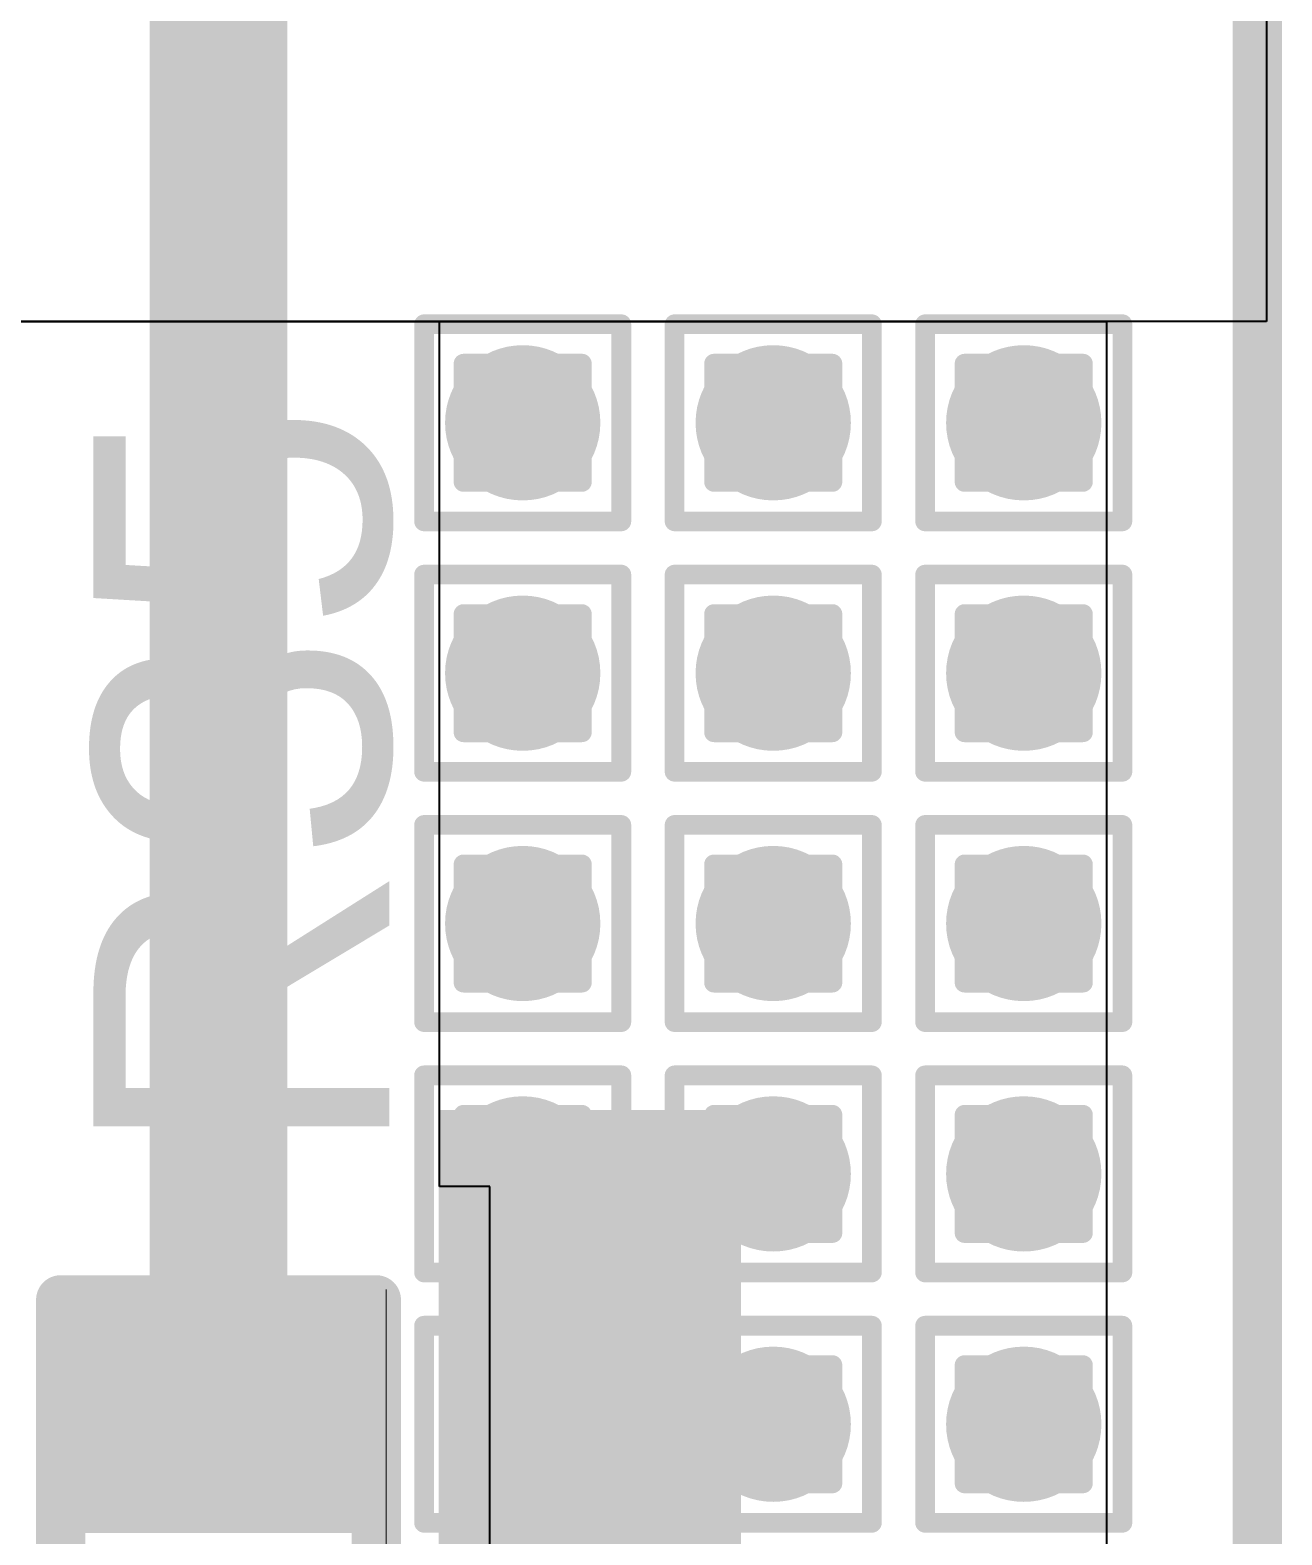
# Model space of a CAD drawing. Header units: inches. Extents: x -12 to 5357, y -8 to 5291.
# Drawn here: x 42.84 to 46.064, y 35.183 to 39.061 of the extents above; entities that cross this region are included whole.
import ezdxf

# ---------------------------------------------------------------- set-up
doc = ezdxf.new("R2010")
doc.units = ezdxf.units.IN
for name, color, linetype in [('Board Outline', 216, 'Continuous'), ('Bottom Layer', 5, 'Continuous'), ('Drill Drawing', 1, 'Continuous'), ('Ground', 16, 'Continuous'), ('Multi-Layer', 9, 'Continuous'), ('Power', 76, 'Continuous'), ('Top Layer', 1, 'Continuous'), ('Top Overlay', 2, 'Continuous'), ('Top Paste', 8, 'Continuous'), ('Top Solder', 216, 'Continuous'), ('Via Holes', 16, 'Continuous')]:
    doc.layers.add(name, color=color, linetype=linetype)
doc.styles.add('Arial', font='', dxfattribs={"height": 0.2})
doc.styles.get('Arial').set_extended_font_data('Arial')

# ---------------------------------------------------------------- blocks, each defined once
blk = doc.blocks.new('R___0402_34')
at = {"layer": 'Top Layer'}
for points in [[(-0.6985, -0.3175), (-0.6985, 0.3175), (-0.2413, 0.3175), (-0.2413, -0.3175)], [(0.2413, -0.3175), (0.2413, 0.3175), (0.6985, 0.3175), (0.6985, -0.3175)]]:
    blk.add_hatch(color=1, dxfattribs=at).paths.add_polyline_path(points)
at = {"layer": 'Top Paste'}
for points in [[(-0.6985, -0.3175), (-0.6985, 0.3175), (-0.2413, 0.3175), (-0.2413, -0.3175)], [(0.2413, -0.3175), (0.2413, 0.3175), (0.6985, 0.3175), (0.6985, -0.3175)]]:
    blk.add_hatch(color=8, dxfattribs=at).paths.add_polyline_path(points)
at = {"layer": 'Top Solder'}
for points in [[(-0.7535, -0.3725), (-0.7535, 0.3725), (-0.1863, 0.3725), (-0.1863, -0.3725)], [(0.1863, -0.3725), (0.1863, 0.3725), (0.7535, 0.3725), (0.7535, -0.3725)]]:
    blk.add_hatch(color=216, dxfattribs=at).paths.add_polyline_path(points)
at = {"layer": 'Top Overlay'}
for points, const_width in [([(-0.7874, 0.4064), (0.7874, 0.4064)], 0.127), ([(-0.7874, 0.4064), (-0.7874, -0.4064)], 0.127), ([(0.7874, 0.4064), (0.7874, -0.4064)], 0.127), ([(-0.7874, -0.4064), (0.7874, -0.4064)], 0.127), ([(-0.8128, -0.4318), (0.8128, -0.4318)], 0.00323)]:
    blk.add_lwpolyline(points, dxfattribs=dict(at, const_width=const_width))
for points, const_width in [([(-0.8191, 0.4064, 1), (-0.7556, 0.4064, 1)], 0.0635), ([(-0.8191, 0.4064, 1), (-0.7556, 0.4064, 1)], 0.0635), ([(0.7556, 0.4064, 1), (0.8191, 0.4064, 1)], 0.0635), ([(0.7556, 0.4064, 1), (0.8191, 0.4064, 1)], 0.0635), ([(-0.8191, -0.4064, 1), (-0.7556, -0.4064, 1)], 0.0635), ([(-0.8191, -0.4064, 1), (-0.7556, -0.4064, 1)], 0.0635), ([(0.7556, -0.4064, 1), (0.8191, -0.4064, 1)], 0.0635), ([(0.7556, -0.4064, 1), (0.8191, -0.4064, 1)], 0.0635), ([(-0.8136, -0.4318, 1), (-0.812, -0.4318, 1)], 0.00161), ([(0.812, -0.4318, 1), (0.8136, -0.4318, 1)], 0.00161)]:
    blk.add_lwpolyline(points, format="xyb", close=True, dxfattribs=dict(at, const_width=const_width))

msp = doc.modelspace()

# ---------------------------------------------------------------- hatches: boundary and pattern name
at = {"layer": 'Bottom Layer'}
h = msp.add_hatch(color=5, dxfattribs=at)
edge = h.paths.add_edge_path()
edge.add_arc((44.1084, 38.0492), 0.2, 0, 360)
h = msp.add_hatch(color=5, dxfattribs=at)
edge = h.paths.add_edge_path()
edge.add_arc((44.7536, 38.0492), 0.2, 0, 360)
h = msp.add_hatch(color=5, dxfattribs=at)
edge = h.paths.add_edge_path()
edge.add_arc((45.3988, 38.0492), 0.2, 0, 360)
h = msp.add_hatch(color=5, dxfattribs=at)
edge = h.paths.add_edge_path()
edge.add_arc((44.1084, 37.404), 0.2, 0, 360)
h = msp.add_hatch(color=5, dxfattribs=at)
edge = h.paths.add_edge_path()
edge.add_arc((44.7536, 37.404), 0.2, 0, 360)
h = msp.add_hatch(color=5, dxfattribs=at)
edge = h.paths.add_edge_path()
edge.add_arc((45.3988, 37.404), 0.2, 0, 360)
h = msp.add_hatch(color=5, dxfattribs=at)
edge = h.paths.add_edge_path()
edge.add_arc((44.1084, 36.7589), 0.2, 0, 360)
h = msp.add_hatch(color=5, dxfattribs=at)
edge = h.paths.add_edge_path()
edge.add_arc((44.7536, 36.7589), 0.2, 0, 360)
h = msp.add_hatch(color=5, dxfattribs=at)
edge = h.paths.add_edge_path()
edge.add_arc((45.3988, 36.7589), 0.2, 0, 360)
h = msp.add_hatch(color=5, dxfattribs=at)
edge = h.paths.add_edge_path()
edge.add_arc((44.1084, 36.1137), 0.2, 0, 360)
h = msp.add_hatch(color=5, dxfattribs=at)
edge = h.paths.add_edge_path()
edge.add_arc((44.7536, 36.1137), 0.2, 0, 360)
h = msp.add_hatch(color=5, dxfattribs=at)
edge = h.paths.add_edge_path()
edge.add_arc((45.3988, 36.1137), 0.2, 0, 360)
h = msp.add_hatch(color=5, dxfattribs=at)
edge = h.paths.add_edge_path()
edge.add_arc((44.1084, 35.4686), 0.2, 0, 360)
h = msp.add_hatch(color=5, dxfattribs=at)
edge = h.paths.add_edge_path()
edge.add_arc((44.7536, 35.4686), 0.2, 0, 360)
h = msp.add_hatch(color=5, dxfattribs=at)
edge = h.paths.add_edge_path()
edge.add_arc((45.3988, 35.4686), 0.2, 0, 360)
at = {"layer": 'Ground'}
h = msp.add_hatch(color=16, dxfattribs=at)
edge = h.paths.add_edge_path()
edge.add_arc((44.1084, 38.0492), 0.2, 0, 360)
h = msp.add_hatch(color=16, dxfattribs=at)
edge = h.paths.add_edge_path()
edge.add_arc((44.7536, 38.0492), 0.2, 0, 360)
h = msp.add_hatch(color=16, dxfattribs=at)
edge = h.paths.add_edge_path()
edge.add_arc((45.3988, 38.0492), 0.2, 0, 360)
h = msp.add_hatch(color=16, dxfattribs=at)
edge = h.paths.add_edge_path()
edge.add_arc((44.1084, 37.404), 0.2, 0, 360)
h = msp.add_hatch(color=16, dxfattribs=at)
edge = h.paths.add_edge_path()
edge.add_arc((44.7536, 37.404), 0.2, 0, 360)
h = msp.add_hatch(color=16, dxfattribs=at)
edge = h.paths.add_edge_path()
edge.add_arc((45.3988, 37.404), 0.2, 0, 360)
h = msp.add_hatch(color=16, dxfattribs=at)
edge = h.paths.add_edge_path()
edge.add_arc((44.1084, 36.7589), 0.2, 0, 360)
h = msp.add_hatch(color=16, dxfattribs=at)
edge = h.paths.add_edge_path()
edge.add_arc((44.7536, 36.7589), 0.2, 0, 360)
h = msp.add_hatch(color=16, dxfattribs=at)
edge = h.paths.add_edge_path()
edge.add_arc((45.3988, 36.7589), 0.2, 0, 360)
h = msp.add_hatch(color=16, dxfattribs=at)
edge = h.paths.add_edge_path()
edge.add_arc((44.1084, 36.1137), 0.2, 0, 360)
h = msp.add_hatch(color=16, dxfattribs=at)
edge = h.paths.add_edge_path()
edge.add_arc((44.7536, 36.1137), 0.2, 0, 360)
h = msp.add_hatch(color=16, dxfattribs=at)
edge = h.paths.add_edge_path()
edge.add_arc((45.3988, 36.1137), 0.2, 0, 360)
h = msp.add_hatch(color=16, dxfattribs=at)
edge = h.paths.add_edge_path()
edge.add_arc((44.1084, 35.4686), 0.2, 0, 360)
h = msp.add_hatch(color=16, dxfattribs=at)
edge = h.paths.add_edge_path()
edge.add_arc((44.7536, 35.4686), 0.2, 0, 360)
h = msp.add_hatch(color=16, dxfattribs=at)
edge = h.paths.add_edge_path()
edge.add_arc((45.3988, 35.4686), 0.2, 0, 360)
at = {"layer": 'Power'}
h = msp.add_hatch(color=76, dxfattribs=at)
edge = h.paths.add_edge_path()
edge.add_arc((44.1084, 38.0492), 0.2, 0, 360)
h = msp.add_hatch(color=76, dxfattribs=at)
edge = h.paths.add_edge_path()
edge.add_arc((44.7536, 38.0492), 0.2, 0, 360)
h = msp.add_hatch(color=76, dxfattribs=at)
edge = h.paths.add_edge_path()
edge.add_arc((45.3988, 38.0492), 0.2, 0, 360)
h = msp.add_hatch(color=76, dxfattribs=at)
edge = h.paths.add_edge_path()
edge.add_arc((44.1084, 37.404), 0.2, 0, 360)
h = msp.add_hatch(color=76, dxfattribs=at)
edge = h.paths.add_edge_path()
edge.add_arc((44.7536, 37.404), 0.2, 0, 360)
h = msp.add_hatch(color=76, dxfattribs=at)
edge = h.paths.add_edge_path()
edge.add_arc((45.3988, 37.404), 0.2, 0, 360)
h = msp.add_hatch(color=76, dxfattribs=at)
edge = h.paths.add_edge_path()
edge.add_arc((44.1084, 36.7589), 0.2, 0, 360)
h = msp.add_hatch(color=76, dxfattribs=at)
edge = h.paths.add_edge_path()
edge.add_arc((44.7536, 36.7589), 0.2, 0, 360)
h = msp.add_hatch(color=76, dxfattribs=at)
edge = h.paths.add_edge_path()
edge.add_arc((45.3988, 36.7589), 0.2, 0, 360)
h = msp.add_hatch(color=76, dxfattribs=at)
edge = h.paths.add_edge_path()
edge.add_arc((44.1084, 36.1137), 0.2, 0, 360)
h = msp.add_hatch(color=76, dxfattribs=at)
edge = h.paths.add_edge_path()
edge.add_arc((44.7536, 36.1137), 0.2, 0, 360)
h = msp.add_hatch(color=76, dxfattribs=at)
edge = h.paths.add_edge_path()
edge.add_arc((45.3988, 36.1137), 0.2, 0, 360)
h = msp.add_hatch(color=76, dxfattribs=at)
edge = h.paths.add_edge_path()
edge.add_arc((44.1084, 35.4686), 0.2, 0, 360)
h = msp.add_hatch(color=76, dxfattribs=at)
edge = h.paths.add_edge_path()
edge.add_arc((44.7536, 35.4686), 0.2, 0, 360)
h = msp.add_hatch(color=76, dxfattribs=at)
edge = h.paths.add_edge_path()
edge.add_arc((45.3988, 35.4686), 0.2, 0, 360)
at = {"layer": 'Top Layer'}
h = msp.add_hatch(color=1, dxfattribs=at)
edge = h.paths.add_edge_path()
edge.add_arc((44.1084, 38.0492), 0.2, 0, 360)
h = msp.add_hatch(color=1, dxfattribs=at)
edge = h.paths.add_edge_path()
edge.add_arc((44.7536, 38.0492), 0.2, 0, 360)
h = msp.add_hatch(color=1, dxfattribs=at)
edge = h.paths.add_edge_path()
edge.add_arc((45.3988, 38.0492), 0.2, 0, 360)
h = msp.add_hatch(color=1, dxfattribs=at)
edge = h.paths.add_edge_path()
edge.add_arc((44.1084, 37.404), 0.2, 0, 360)
h = msp.add_hatch(color=1, dxfattribs=at)
edge = h.paths.add_edge_path()
edge.add_arc((44.7536, 37.404), 0.2, 0, 360)
h = msp.add_hatch(color=1, dxfattribs=at)
edge = h.paths.add_edge_path()
edge.add_arc((45.3988, 37.404), 0.2, 0, 360)
h = msp.add_hatch(color=1, dxfattribs=at)
edge = h.paths.add_edge_path()
edge.add_arc((44.1084, 36.7589), 0.2, 0, 360)
h = msp.add_hatch(color=1, dxfattribs=at)
edge = h.paths.add_edge_path()
edge.add_arc((44.7536, 36.7589), 0.2, 0, 360)
h = msp.add_hatch(color=1, dxfattribs=at)
edge = h.paths.add_edge_path()
edge.add_arc((45.3988, 36.7589), 0.2, 0, 360)
h = msp.add_hatch(color=1, dxfattribs=at)
edge = h.paths.add_edge_path()
edge.add_arc((44.1084, 36.1137), 0.2, 0, 360)
h = msp.add_hatch(color=1, dxfattribs=at)
edge = h.paths.add_edge_path()
edge.add_arc((44.7536, 36.1137), 0.2, 0, 360)
h = msp.add_hatch(color=1, dxfattribs=at)
edge = h.paths.add_edge_path()
edge.add_arc((45.3988, 36.1137), 0.2, 0, 360)
msp.add_hatch(color=1, dxfattribs=at).paths.add_polyline_path([(44.6702, 36.2785), (43.8916, 36.2785), (43.8916, 29.2862), (44.6702, 29.2862)])
h = msp.add_hatch(color=1, dxfattribs=at)
edge = h.paths.add_edge_path()
edge.add_arc((44.1084, 35.4686), 0.2, 0, 360)
h = msp.add_hatch(color=1, dxfattribs=at)
edge = h.paths.add_edge_path()
edge.add_arc((44.7536, 35.4686), 0.2, 0, 360)
h = msp.add_hatch(color=1, dxfattribs=at)
edge = h.paths.add_edge_path()
edge.add_arc((45.3988, 35.4686), 0.2, 0, 360)
at = {"layer": 'Via Holes'}
h = msp.add_hatch(color=7, dxfattribs=at)
edge = h.paths.add_edge_path()
edge.add_arc((44.1084, 38.0492), 0.1, 0, 360)
h = msp.add_hatch(color=7, dxfattribs=at)
edge = h.paths.add_edge_path()
edge.add_arc((44.7536, 38.0492), 0.1, 0, 360)
h = msp.add_hatch(color=7, dxfattribs=at)
edge = h.paths.add_edge_path()
edge.add_arc((45.3988, 38.0492), 0.1, 0, 360)
h = msp.add_hatch(color=7, dxfattribs=at)
edge = h.paths.add_edge_path()
edge.add_arc((44.1084, 37.404), 0.1, 0, 360)
h = msp.add_hatch(color=7, dxfattribs=at)
edge = h.paths.add_edge_path()
edge.add_arc((44.7536, 37.404), 0.1, 0, 360)
h = msp.add_hatch(color=7, dxfattribs=at)
edge = h.paths.add_edge_path()
edge.add_arc((45.3988, 37.404), 0.1, 0, 360)
h = msp.add_hatch(color=7, dxfattribs=at)
edge = h.paths.add_edge_path()
edge.add_arc((44.1084, 36.7589), 0.1, 0, 360)
h = msp.add_hatch(color=7, dxfattribs=at)
edge = h.paths.add_edge_path()
edge.add_arc((44.7536, 36.7589), 0.1, 0, 360)
h = msp.add_hatch(color=7, dxfattribs=at)
edge = h.paths.add_edge_path()
edge.add_arc((45.3988, 36.7589), 0.1, 0, 360)
h = msp.add_hatch(color=7, dxfattribs=at)
edge = h.paths.add_edge_path()
edge.add_arc((44.1084, 36.1137), 0.1, 0, 360)
h = msp.add_hatch(color=7, dxfattribs=at)
edge = h.paths.add_edge_path()
edge.add_arc((44.7536, 36.1137), 0.1, 0, 360)
h = msp.add_hatch(color=7, dxfattribs=at)
edge = h.paths.add_edge_path()
edge.add_arc((45.3988, 36.1137), 0.1, 0, 360)
h = msp.add_hatch(color=7, dxfattribs=at)
edge = h.paths.add_edge_path()
edge.add_arc((44.1084, 35.4686), 0.1, 0, 360)
h = msp.add_hatch(color=7, dxfattribs=at)
edge = h.paths.add_edge_path()
edge.add_arc((44.7536, 35.4686), 0.1, 0, 360)
h = msp.add_hatch(color=7, dxfattribs=at)
edge = h.paths.add_edge_path()
edge.add_arc((45.3988, 35.4686), 0.1, 0, 360)

# ---------------------------------------------------------------- linework, layer by layer
at = {"layer": 'Board Outline', "const_width": 0.127}
msp.add_lwpolyline([(46.0001, -1.4599), (46.0001, 55.438)], dxfattribs=at)
at = {"layer": 'Bottom Layer'}
for p, q in [((40.386, 38.3106), (45.6117, 38.3106)), ((45.6117, 38.3106), (45.6117, 23.3565))]:
    msp.add_line(p, q, dxfattribs=at)
at = {"layer": 'Drill Drawing', "const_width": 0.0508}
for points in [[(43.8544, 38.3032), (44.3624, 38.3032)], [(43.8544, 37.7952), (43.8544, 38.3032)], [(44.3624, 37.7952), (44.3624, 38.3032)], [(44.4996, 38.3032), (45.0076, 38.3032)], [(44.4996, 37.7952), (44.4996, 38.3032)], [(45.0076, 37.7952), (45.0076, 38.3032)], [(45.1448, 38.3032), (45.6528, 38.3032)], [(45.1448, 37.7952), (45.1448, 38.3032)], [(45.6528, 37.7952), (45.6528, 38.3032)], [(43.956, 38.2016), (44.2608, 38.2016)], [(43.956, 37.8968), (43.956, 38.2016)], [(44.2608, 37.8968), (44.2608, 38.2016)], [(44.6012, 38.2016), (44.906, 38.2016)], [(44.6012, 37.8968), (44.6012, 38.2016)], [(44.906, 37.8968), (44.906, 38.2016)], [(45.2464, 38.2016), (45.5512, 38.2016)], [(45.2464, 37.8968), (45.2464, 38.2016)], [(45.5512, 37.8968), (45.5512, 38.2016)], [(43.956, 37.8968), (44.2608, 37.8968)], [(44.6012, 37.8968), (44.906, 37.8968)], [(45.2464, 37.8968), (45.5512, 37.8968)], [(43.8544, 37.7952), (44.3624, 37.7952)], [(44.4996, 37.7952), (45.0076, 37.7952)], [(45.1448, 37.7952), (45.6528, 37.7952)], [(43.8544, 37.658), (44.3624, 37.658)], [(43.8544, 37.15), (43.8544, 37.658)], [(44.3624, 37.15), (44.3624, 37.658)], [(44.4996, 37.658), (45.0076, 37.658)], [(44.4996, 37.15), (44.4996, 37.658)], [(45.0076, 37.15), (45.0076, 37.658)], [(45.1448, 37.658), (45.6528, 37.658)], [(45.1448, 37.15), (45.1448, 37.658)], [(45.6528, 37.15), (45.6528, 37.658)], [(43.956, 37.5564), (44.2608, 37.5564)], [(43.956, 37.2516), (43.956, 37.5564)], [(44.2608, 37.2516), (44.2608, 37.5564)], [(44.6012, 37.5564), (44.906, 37.5564)], [(44.6012, 37.2516), (44.6012, 37.5564)], [(44.906, 37.2516), (44.906, 37.5564)], [(45.2464, 37.5564), (45.5512, 37.5564)], [(45.2464, 37.2516), (45.2464, 37.5564)], [(45.5512, 37.2516), (45.5512, 37.5564)], [(43.956, 37.2516), (44.2608, 37.2516)], [(44.6012, 37.2516), (44.906, 37.2516)], [(45.2464, 37.2516), (45.5512, 37.2516)], [(43.8544, 37.15), (44.3624, 37.15)], [(44.4996, 37.15), (45.0076, 37.15)], [(45.1448, 37.15), (45.6528, 37.15)], [(43.8544, 37.0129), (44.3624, 37.0129)], [(43.8544, 36.5049), (43.8544, 37.0129)], [(44.3624, 36.5049), (44.3624, 37.0129)], [(44.4996, 37.0129), (45.0076, 37.0129)], [(44.4996, 36.5049), (44.4996, 37.0129)], [(45.0076, 36.5049), (45.0076, 37.0129)], [(45.1448, 37.0129), (45.6528, 37.0129)], [(45.1448, 36.5049), (45.1448, 37.0129)], [(45.6528, 36.5049), (45.6528, 37.0129)], [(43.956, 36.9113), (44.2608, 36.9113)], [(43.956, 36.6065), (43.956, 36.9113)], [(44.2608, 36.6065), (44.2608, 36.9113)], [(44.6012, 36.9113), (44.906, 36.9113)], [(44.6012, 36.6065), (44.6012, 36.9113)], [(44.906, 36.6065), (44.906, 36.9113)], [(45.2464, 36.9113), (45.5512, 36.9113)], [(45.2464, 36.6065), (45.2464, 36.9113)], [(45.5512, 36.6065), (45.5512, 36.9113)], [(43.956, 36.6065), (44.2608, 36.6065)], [(44.6012, 36.6065), (44.906, 36.6065)], [(45.2464, 36.6065), (45.5512, 36.6065)], [(43.8544, 36.5049), (44.3624, 36.5049)], [(44.4996, 36.5049), (45.0076, 36.5049)], [(45.1448, 36.5049), (45.6528, 36.5049)], [(43.8544, 36.3677), (44.3624, 36.3677)], [(43.8544, 35.8597), (43.8544, 36.3677)], [(44.3624, 35.8597), (44.3624, 36.3677)], [(44.4996, 36.3677), (45.0076, 36.3677)], [(44.4996, 35.8597), (44.4996, 36.3677)], [(45.0076, 35.8597), (45.0076, 36.3677)], [(45.1448, 36.3677), (45.6528, 36.3677)], [(45.1448, 35.8597), (45.1448, 36.3677)], [(45.6528, 35.8597), (45.6528, 36.3677)], [(43.956, 36.2661), (44.2608, 36.2661)], [(43.956, 35.9613), (43.956, 36.2661)], [(44.2608, 35.9613), (44.2608, 36.2661)], [(44.6012, 36.2661), (44.906, 36.2661)], [(44.6012, 35.9613), (44.6012, 36.2661)], [(44.906, 35.9613), (44.906, 36.2661)], [(45.2464, 36.2661), (45.5512, 36.2661)], [(45.2464, 35.9613), (45.2464, 36.2661)], [(45.5512, 35.9613), (45.5512, 36.2661)], [(43.956, 35.9613), (44.2608, 35.9613)], [(44.6012, 35.9613), (44.906, 35.9613)], [(45.2464, 35.9613), (45.5512, 35.9613)], [(43.8544, 35.8597), (44.3624, 35.8597)], [(44.4996, 35.8597), (45.0076, 35.8597)], [(45.1448, 35.8597), (45.6528, 35.8597)], [(43.8544, 35.7226), (44.3624, 35.7226)], [(43.8544, 35.2146), (43.8544, 35.7226)], [(44.3624, 35.2146), (44.3624, 35.7226)], [(44.4996, 35.7226), (45.0076, 35.7226)], [(44.4996, 35.2146), (44.4996, 35.7226)], [(45.0076, 35.2146), (45.0076, 35.7226)], [(45.1448, 35.7226), (45.6528, 35.7226)], [(45.1448, 35.2146), (45.1448, 35.7226)], [(45.6528, 35.2146), (45.6528, 35.7226)], [(43.956, 35.621), (44.2608, 35.621)], [(43.956, 35.3162), (43.956, 35.621)], [(44.2608, 35.3162), (44.2608, 35.621)], [(44.6012, 35.621), (44.906, 35.621)], [(44.6012, 35.3162), (44.6012, 35.621)], [(44.906, 35.3162), (44.906, 35.621)], [(45.2464, 35.621), (45.5512, 35.621)], [(45.2464, 35.3162), (45.2464, 35.621)], [(45.5512, 35.3162), (45.5512, 35.621)], [(43.956, 35.3162), (44.2608, 35.3162)], [(44.6012, 35.3162), (44.906, 35.3162)], [(45.2464, 35.3162), (45.5512, 35.3162)], [(43.8544, 35.2146), (44.3624, 35.2146)], [(44.4996, 35.2146), (45.0076, 35.2146)], [(45.1448, 35.2146), (45.6528, 35.2146)]]:
    msp.add_lwpolyline(points, dxfattribs=at)
at = {"layer": 'Drill Drawing', "const_width": 0.0254}
for points in [[(43.8417, 38.3032, 1), (43.8671, 38.3032, 1)], [(43.8417, 38.3032, 1), (43.8671, 38.3032, 1)], [(44.3497, 38.3032, 1), (44.3751, 38.3032, 1)], [(44.3497, 38.3032, 1), (44.3751, 38.3032, 1)], [(44.4869, 38.3032, 1), (44.5123, 38.3032, 1)], [(44.4869, 38.3032, 1), (44.5123, 38.3032, 1)], [(44.9949, 38.3032, 1), (45.0203, 38.3032, 1)], [(44.9949, 38.3032, 1), (45.0203, 38.3032, 1)], [(45.1321, 38.3032, 1), (45.1575, 38.3032, 1)], [(45.1321, 38.3032, 1), (45.1575, 38.3032, 1)], [(45.6401, 38.3032, 1), (45.6655, 38.3032, 1)], [(45.6401, 38.3032, 1), (45.6655, 38.3032, 1)], [(43.9433, 38.2016, 1), (43.9687, 38.2016, 1)], [(43.9433, 38.2016, 1), (43.9687, 38.2016, 1)], [(44.2481, 38.2016, 1), (44.2735, 38.2016, 1)], [(44.2481, 38.2016, 1), (44.2735, 38.2016, 1)], [(44.5885, 38.2016, 1), (44.6139, 38.2016, 1)], [(44.5885, 38.2016, 1), (44.6139, 38.2016, 1)], [(44.8933, 38.2016, 1), (44.9187, 38.2016, 1)], [(44.8933, 38.2016, 1), (44.9187, 38.2016, 1)], [(45.2337, 38.2016, 1), (45.2591, 38.2016, 1)], [(45.2337, 38.2016, 1), (45.2591, 38.2016, 1)], [(45.5385, 38.2016, 1), (45.5639, 38.2016, 1)], [(45.5385, 38.2016, 1), (45.5639, 38.2016, 1)], [(43.9433, 37.8968, 1), (43.9687, 37.8968, 1)], [(43.9433, 37.8968, 1), (43.9687, 37.8968, 1)], [(44.2481, 37.8968, 1), (44.2735, 37.8968, 1)], [(44.2481, 37.8968, 1), (44.2735, 37.8968, 1)], [(44.5885, 37.8968, 1), (44.6139, 37.8968, 1)], [(44.5885, 37.8968, 1), (44.6139, 37.8968, 1)], [(44.8933, 37.8968, 1), (44.9187, 37.8968, 1)], [(44.8933, 37.8968, 1), (44.9187, 37.8968, 1)], [(45.2337, 37.8968, 1), (45.2591, 37.8968, 1)], [(45.2337, 37.8968, 1), (45.2591, 37.8968, 1)], [(45.5385, 37.8968, 1), (45.5639, 37.8968, 1)], [(45.5385, 37.8968, 1), (45.5639, 37.8968, 1)], [(43.8417, 37.7952, 1), (43.8671, 37.7952, 1)], [(43.8417, 37.7952, 1), (43.8671, 37.7952, 1)], [(44.3497, 37.7952, 1), (44.3751, 37.7952, 1)], [(44.3497, 37.7952, 1), (44.3751, 37.7952, 1)], [(44.4869, 37.7952, 1), (44.5123, 37.7952, 1)], [(44.4869, 37.7952, 1), (44.5123, 37.7952, 1)], [(44.9949, 37.7952, 1), (45.0203, 37.7952, 1)], [(44.9949, 37.7952, 1), (45.0203, 37.7952, 1)], [(45.1321, 37.7952, 1), (45.1575, 37.7952, 1)], [(45.1321, 37.7952, 1), (45.1575, 37.7952, 1)], [(45.6401, 37.7952, 1), (45.6655, 37.7952, 1)], [(45.6401, 37.7952, 1), (45.6655, 37.7952, 1)], [(43.8417, 37.658, 1), (43.8671, 37.658, 1)], [(43.8417, 37.658, 1), (43.8671, 37.658, 1)], [(44.3497, 37.658, 1), (44.3751, 37.658, 1)], [(44.3497, 37.658, 1), (44.3751, 37.658, 1)], [(44.4869, 37.658, 1), (44.5123, 37.658, 1)], [(44.4869, 37.658, 1), (44.5123, 37.658, 1)], [(44.9949, 37.658, 1), (45.0203, 37.658, 1)], [(44.9949, 37.658, 1), (45.0203, 37.658, 1)], [(45.1321, 37.658, 1), (45.1575, 37.658, 1)], [(45.1321, 37.658, 1), (45.1575, 37.658, 1)], [(45.6401, 37.658, 1), (45.6655, 37.658, 1)], [(45.6401, 37.658, 1), (45.6655, 37.658, 1)], [(43.9433, 37.5564, 1), (43.9687, 37.5564, 1)], [(43.9433, 37.5564, 1), (43.9687, 37.5564, 1)], [(44.2481, 37.5564, 1), (44.2735, 37.5564, 1)], [(44.2481, 37.5564, 1), (44.2735, 37.5564, 1)], [(44.5885, 37.5564, 1), (44.6139, 37.5564, 1)], [(44.5885, 37.5564, 1), (44.6139, 37.5564, 1)], [(44.8933, 37.5564, 1), (44.9187, 37.5564, 1)], [(44.8933, 37.5564, 1), (44.9187, 37.5564, 1)], [(45.2337, 37.5564, 1), (45.2591, 37.5564, 1)], [(45.2337, 37.5564, 1), (45.2591, 37.5564, 1)], [(45.5385, 37.5564, 1), (45.5639, 37.5564, 1)], [(45.5385, 37.5564, 1), (45.5639, 37.5564, 1)], [(43.9433, 37.2516, 1), (43.9687, 37.2516, 1)], [(43.9433, 37.2516, 1), (43.9687, 37.2516, 1)], [(44.2481, 37.2516, 1), (44.2735, 37.2516, 1)], [(44.2481, 37.2516, 1), (44.2735, 37.2516, 1)], [(44.5885, 37.2516, 1), (44.6139, 37.2516, 1)], [(44.5885, 37.2516, 1), (44.6139, 37.2516, 1)], [(44.8933, 37.2516, 1), (44.9187, 37.2516, 1)], [(44.8933, 37.2516, 1), (44.9187, 37.2516, 1)], [(45.2337, 37.2516, 1), (45.2591, 37.2516, 1)], [(45.2337, 37.2516, 1), (45.2591, 37.2516, 1)], [(45.5385, 37.2516, 1), (45.5639, 37.2516, 1)], [(45.5385, 37.2516, 1), (45.5639, 37.2516, 1)], [(43.8417, 37.15, 1), (43.8671, 37.15, 1)], [(43.8417, 37.15, 1), (43.8671, 37.15, 1)], [(44.3497, 37.15, 1), (44.3751, 37.15, 1)], [(44.3497, 37.15, 1), (44.3751, 37.15, 1)], [(44.4869, 37.15, 1), (44.5123, 37.15, 1)], [(44.4869, 37.15, 1), (44.5123, 37.15, 1)], [(44.9949, 37.15, 1), (45.0203, 37.15, 1)], [(44.9949, 37.15, 1), (45.0203, 37.15, 1)], [(45.1321, 37.15, 1), (45.1575, 37.15, 1)], [(45.1321, 37.15, 1), (45.1575, 37.15, 1)], [(45.6401, 37.15, 1), (45.6655, 37.15, 1)], [(45.6401, 37.15, 1), (45.6655, 37.15, 1)], [(43.8417, 37.0129, 1), (43.8671, 37.0129, 1)], [(43.8417, 37.0129, 1), (43.8671, 37.0129, 1)], [(44.3497, 37.0129, 1), (44.3751, 37.0129, 1)], [(44.3497, 37.0129, 1), (44.3751, 37.0129, 1)], [(44.4869, 37.0129, 1), (44.5123, 37.0129, 1)], [(44.4869, 37.0129, 1), (44.5123, 37.0129, 1)], [(44.9949, 37.0129, 1), (45.0203, 37.0129, 1)], [(44.9949, 37.0129, 1), (45.0203, 37.0129, 1)], [(45.1321, 37.0129, 1), (45.1575, 37.0129, 1)], [(45.1321, 37.0129, 1), (45.1575, 37.0129, 1)], [(45.6401, 37.0129, 1), (45.6655, 37.0129, 1)], [(45.6401, 37.0129, 1), (45.6655, 37.0129, 1)], [(43.9433, 36.9113, 1), (43.9687, 36.9113, 1)], [(43.9433, 36.9113, 1), (43.9687, 36.9113, 1)], [(44.2481, 36.9113, 1), (44.2735, 36.9113, 1)], [(44.2481, 36.9113, 1), (44.2735, 36.9113, 1)], [(44.5885, 36.9113, 1), (44.6139, 36.9113, 1)], [(44.5885, 36.9113, 1), (44.6139, 36.9113, 1)], [(44.8933, 36.9113, 1), (44.9187, 36.9113, 1)], [(44.8933, 36.9113, 1), (44.9187, 36.9113, 1)], [(45.2337, 36.9113, 1), (45.2591, 36.9113, 1)], [(45.2337, 36.9113, 1), (45.2591, 36.9113, 1)], [(45.5385, 36.9113, 1), (45.5639, 36.9113, 1)], [(45.5385, 36.9113, 1), (45.5639, 36.9113, 1)], [(43.9433, 36.6065, 1), (43.9687, 36.6065, 1)], [(43.9433, 36.6065, 1), (43.9687, 36.6065, 1)], [(44.2481, 36.6065, 1), (44.2735, 36.6065, 1)], [(44.2481, 36.6065, 1), (44.2735, 36.6065, 1)], [(44.5885, 36.6065, 1), (44.6139, 36.6065, 1)], [(44.5885, 36.6065, 1), (44.6139, 36.6065, 1)], [(44.8933, 36.6065, 1), (44.9187, 36.6065, 1)], [(44.8933, 36.6065, 1), (44.9187, 36.6065, 1)], [(45.2337, 36.6065, 1), (45.2591, 36.6065, 1)], [(45.2337, 36.6065, 1), (45.2591, 36.6065, 1)], [(45.5385, 36.6065, 1), (45.5639, 36.6065, 1)], [(45.5385, 36.6065, 1), (45.5639, 36.6065, 1)], [(43.8417, 36.5049, 1), (43.8671, 36.5049, 1)], [(43.8417, 36.5049, 1), (43.8671, 36.5049, 1)], [(44.3497, 36.5049, 1), (44.3751, 36.5049, 1)], [(44.3497, 36.5049, 1), (44.3751, 36.5049, 1)], [(44.4869, 36.5049, 1), (44.5123, 36.5049, 1)], [(44.4869, 36.5049, 1), (44.5123, 36.5049, 1)], [(44.9949, 36.5049, 1), (45.0203, 36.5049, 1)], [(44.9949, 36.5049, 1), (45.0203, 36.5049, 1)], [(45.1321, 36.5049, 1), (45.1575, 36.5049, 1)], [(45.1321, 36.5049, 1), (45.1575, 36.5049, 1)], [(45.6401, 36.5049, 1), (45.6655, 36.5049, 1)], [(45.6401, 36.5049, 1), (45.6655, 36.5049, 1)], [(43.8417, 36.3677, 1), (43.8671, 36.3677, 1)], [(43.8417, 36.3677, 1), (43.8671, 36.3677, 1)], [(44.3497, 36.3677, 1), (44.3751, 36.3677, 1)], [(44.3497, 36.3677, 1), (44.3751, 36.3677, 1)], [(44.4869, 36.3677, 1), (44.5123, 36.3677, 1)], [(44.4869, 36.3677, 1), (44.5123, 36.3677, 1)], [(44.9949, 36.3677, 1), (45.0203, 36.3677, 1)], [(44.9949, 36.3677, 1), (45.0203, 36.3677, 1)], [(45.1321, 36.3677, 1), (45.1575, 36.3677, 1)], [(45.1321, 36.3677, 1), (45.1575, 36.3677, 1)], [(45.6401, 36.3677, 1), (45.6655, 36.3677, 1)], [(45.6401, 36.3677, 1), (45.6655, 36.3677, 1)], [(43.9433, 36.2661, 1), (43.9687, 36.2661, 1)], [(43.9433, 36.2661, 1), (43.9687, 36.2661, 1)], [(44.2481, 36.2661, 1), (44.2735, 36.2661, 1)], [(44.2481, 36.2661, 1), (44.2735, 36.2661, 1)], [(44.5885, 36.2661, 1), (44.6139, 36.2661, 1)], [(44.5885, 36.2661, 1), (44.6139, 36.2661, 1)], [(44.8933, 36.2661, 1), (44.9187, 36.2661, 1)], [(44.8933, 36.2661, 1), (44.9187, 36.2661, 1)], [(45.2337, 36.2661, 1), (45.2591, 36.2661, 1)], [(45.2337, 36.2661, 1), (45.2591, 36.2661, 1)], [(45.5385, 36.2661, 1), (45.5639, 36.2661, 1)], [(45.5385, 36.2661, 1), (45.5639, 36.2661, 1)], [(43.9433, 35.9613, 1), (43.9687, 35.9613, 1)], [(43.9433, 35.9613, 1), (43.9687, 35.9613, 1)], [(44.2481, 35.9613, 1), (44.2735, 35.9613, 1)], [(44.2481, 35.9613, 1), (44.2735, 35.9613, 1)], [(44.5885, 35.9613, 1), (44.6139, 35.9613, 1)], [(44.5885, 35.9613, 1), (44.6139, 35.9613, 1)], [(44.8933, 35.9613, 1), (44.9187, 35.9613, 1)], [(44.8933, 35.9613, 1), (44.9187, 35.9613, 1)], [(45.2337, 35.9613, 1), (45.2591, 35.9613, 1)], [(45.2337, 35.9613, 1), (45.2591, 35.9613, 1)], [(45.5385, 35.9613, 1), (45.5639, 35.9613, 1)], [(45.5385, 35.9613, 1), (45.5639, 35.9613, 1)], [(43.8417, 35.8597, 1), (43.8671, 35.8597, 1)], [(43.8417, 35.8597, 1), (43.8671, 35.8597, 1)], [(44.3497, 35.8597, 1), (44.3751, 35.8597, 1)], [(44.3497, 35.8597, 1), (44.3751, 35.8597, 1)], [(44.4869, 35.8597, 1), (44.5123, 35.8597, 1)], [(44.4869, 35.8597, 1), (44.5123, 35.8597, 1)], [(44.9949, 35.8597, 1), (45.0203, 35.8597, 1)], [(44.9949, 35.8597, 1), (45.0203, 35.8597, 1)], [(45.1321, 35.8597, 1), (45.1575, 35.8597, 1)], [(45.1321, 35.8597, 1), (45.1575, 35.8597, 1)], [(45.6401, 35.8597, 1), (45.6655, 35.8597, 1)], [(45.6401, 35.8597, 1), (45.6655, 35.8597, 1)], [(43.8417, 35.7226, 1), (43.8671, 35.7226, 1)], [(43.8417, 35.7226, 1), (43.8671, 35.7226, 1)], [(44.3497, 35.7226, 1), (44.3751, 35.7226, 1)], [(44.3497, 35.7226, 1), (44.3751, 35.7226, 1)], [(44.4869, 35.7226, 1), (44.5123, 35.7226, 1)], [(44.4869, 35.7226, 1), (44.5123, 35.7226, 1)], [(44.9949, 35.7226, 1), (45.0203, 35.7226, 1)], [(44.9949, 35.7226, 1), (45.0203, 35.7226, 1)], [(45.1321, 35.7226, 1), (45.1575, 35.7226, 1)], [(45.1321, 35.7226, 1), (45.1575, 35.7226, 1)], [(45.6401, 35.7226, 1), (45.6655, 35.7226, 1)], [(45.6401, 35.7226, 1), (45.6655, 35.7226, 1)], [(43.9433, 35.621, 1), (43.9687, 35.621, 1)], [(43.9433, 35.621, 1), (43.9687, 35.621, 1)], [(44.2481, 35.621, 1), (44.2735, 35.621, 1)], [(44.2481, 35.621, 1), (44.2735, 35.621, 1)], [(44.5885, 35.621, 1), (44.6139, 35.621, 1)], [(44.5885, 35.621, 1), (44.6139, 35.621, 1)], [(44.8933, 35.621, 1), (44.9187, 35.621, 1)], [(44.8933, 35.621, 1), (44.9187, 35.621, 1)], [(45.2337, 35.621, 1), (45.2591, 35.621, 1)], [(45.2337, 35.621, 1), (45.2591, 35.621, 1)], [(45.5385, 35.621, 1), (45.5639, 35.621, 1)], [(45.5385, 35.621, 1), (45.5639, 35.621, 1)], [(43.9433, 35.3162, 1), (43.9687, 35.3162, 1)], [(43.9433, 35.3162, 1), (43.9687, 35.3162, 1)], [(44.2481, 35.3162, 1), (44.2735, 35.3162, 1)], [(44.2481, 35.3162, 1), (44.2735, 35.3162, 1)], [(44.5885, 35.3162, 1), (44.6139, 35.3162, 1)], [(44.5885, 35.3162, 1), (44.6139, 35.3162, 1)], [(44.8933, 35.3162, 1), (44.9187, 35.3162, 1)], [(44.8933, 35.3162, 1), (44.9187, 35.3162, 1)], [(45.2337, 35.3162, 1), (45.2591, 35.3162, 1)], [(45.2337, 35.3162, 1), (45.2591, 35.3162, 1)], [(45.5385, 35.3162, 1), (45.5639, 35.3162, 1)], [(45.5385, 35.3162, 1), (45.5639, 35.3162, 1)], [(43.8417, 35.2146, 1), (43.8671, 35.2146, 1)], [(43.8417, 35.2146, 1), (43.8671, 35.2146, 1)], [(44.3497, 35.2146, 1), (44.3751, 35.2146, 1)], [(44.3497, 35.2146, 1), (44.3751, 35.2146, 1)], [(44.4869, 35.2146, 1), (44.5123, 35.2146, 1)], [(44.4869, 35.2146, 1), (44.5123, 35.2146, 1)], [(44.9949, 35.2146, 1), (45.0203, 35.2146, 1)], [(44.9949, 35.2146, 1), (45.0203, 35.2146, 1)], [(45.1321, 35.2146, 1), (45.1575, 35.2146, 1)], [(45.1321, 35.2146, 1), (45.1575, 35.2146, 1)], [(45.6401, 35.2146, 1), (45.6655, 35.2146, 1)], [(45.6401, 35.2146, 1), (45.6655, 35.2146, 1)]]:
    msp.add_lwpolyline(points, format="xyb", close=True, dxfattribs=at)
at = {"layer": 'Ground'}
for p, q in [((40.386, 38.3106), (45.6117, 38.3106)), ((45.6117, 38.3106), (45.6117, 23.3565))]:
    msp.add_line(p, q, dxfattribs=at)
at = {"layer": 'Multi-Layer'}
for p, q in [((46.0238, 43.8106), (46.0238, 38.3106)), ((46.0238, 38.3106), (40.386, 38.3106))]:
    msp.add_line(p, q, dxfattribs=at)
at = {"layer": 'Top Layer'}
for p, q in [((43.8945, 36.0813), (43.8945, 38.3106)), ((43.8945, 38.3106), (45.6117, 38.3106)), ((45.6117, 38.3106), (45.6117, 23.3565)), ((44.0235, 36.0813), (43.8945, 36.0813)), ((44.0235, 34.8621), (44.0235, 36.0813))]:
    msp.add_line(p, q, dxfattribs=at)
at = {"layer": 'Top Layer', "const_width": 0.3551}
msp.add_lwpolyline([(43.325, 35.4717), (43.325, 41.0597)], dxfattribs=at)
at = {"layer": 'Top Layer', "const_width": 0.1776}
msp.add_lwpolyline([(43.2362, 35.4717, 1), (43.4138, 35.4717, 1)], format="xyb", close=True, dxfattribs=at)

# ---------------------------------------------------------------- block references
at = {"rotation": 90}
msp.add_blockref('R___0402_34', (43.325, 35.0018), dxfattribs=at)

# ---------------------------------------------------------------- texts
at = {"layer": 'Top Overlay', "style": 'Arial'}
msp.add_text('R35', height=0.762, rotation=90, dxfattribs=at).set_placement((43.7647, 36.1487))

doc.saveas('drawing.dxf')
